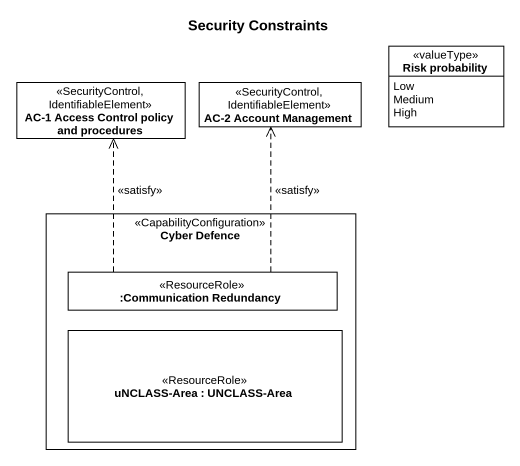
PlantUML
@startuml
title Security Constraints
allowmixing
hide circle
hide empty members
enum "Risk probability" as Risk_probability <<valueType>> {
  Low
  Medium
  High
}
class "AC-1 Access Control policy and procedures" as AC_1_Access_Control_policy <<SecurityControl, IdentifiableElement>>
class "AC-2 Account Management" as AC_2_Account_Management <<SecurityControl, IdentifiableElement>>
rectangle "Cyber Defence" as Cyber_Defence <<CapabilityConfiguration>> {
  rectangle ":Communication Redundancy" as Communication_Redundancy <<ResourceRole>>
  rectangle "uNCLASS-Area : UNCLASS-Area" as uNCLASS_Area <<ResourceRole>>
}
Communication_Redundancy .up.> AC_1_Access_Control_policy : <<satisfy>>
Communication_Redundancy .up.> AC_2_Account_Management : <<satisfy>>
@enduml
